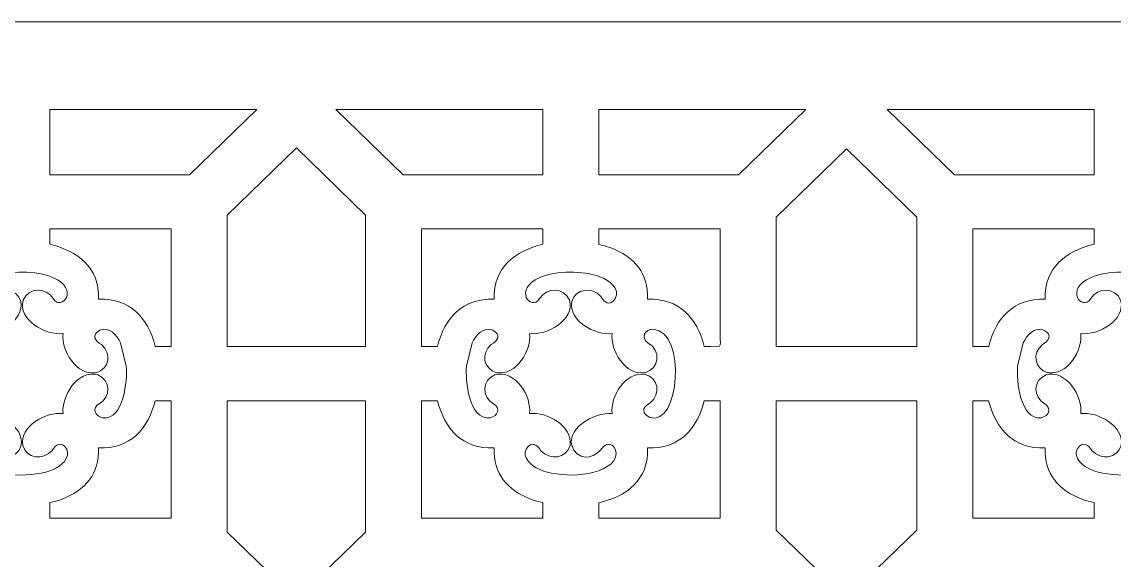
# Model space of a CAD drawing. Header units: centimetres. Extents: x -27.5 to -6.3, y -9.5 to -3.1.
# Drawn here: x -16.91 to -11.17, y -5.88 to -3.06 of the extents above; entities that cross this region are included whole.
import ezdxf

# ---------------------------------------------------------------- set-up
doc = ezdxf.new("R2010")
doc.units = ezdxf.units.CM
doc.header["$MEASUREMENT"] = 0
doc.layers.add('layer 1', color=7, linetype='Continuous')

msp = doc.modelspace()

# ---------------------------------------------------------------- linework, layer by layer
at = {"layer": 'layer 1', "color": 250, "lineweight": 9}
msp.add_open_spline([(-6.32898, -3.05666), (-6.32898, -3.05666), (-6.32898, -9.5), (-6.32898, -9.5), (-6.32898, -9.5), (-6.32898, -9.5), (-27.5, -9.5), (-27.5, -9.5), (-27.5, -9.5), (-27.5, -9.5), (-27.5, -3.05666), (-27.5, -3.05666), (-27.5, -3.05666), (-27.5, -3.05666), (-6.32898, -3.05666), (-6.32898, -3.05666)], degree=3, knots=[0, 0, 0, 0, 0.2, 0.2, 0.2, 0.2, 0.4, 0.4, 0.4, 0.4, 0.6, 0.6, 0.6, 0.6, 1, 1, 1, 1], dxfattribs=at)
at = {"layer": 'layer 1', "color": 7, "lineweight": 9}
for points, knots in [([(-16.7647, -3.51684), (-16.7647, -3.51684), (-16.7647, -3.85924), (-16.7647, -3.85924), (-16.7647, -3.85924), (-16.7647, -3.85924), (-16.031, -3.85924), (-16.031, -3.85924), (-16.031, -3.85924), (-16.031, -3.85924), (-15.6775, -3.51684), (-15.6775, -3.51684), (-15.6775, -3.51684), (-15.6775, -3.51684), (-16.7647, -3.51684), (-16.7647, -3.51684)], [0, 0, 0, 0, 0.2, 0.2, 0.2, 0.2, 0.4, 0.4, 0.4, 0.4, 0.6, 0.6, 0.6, 0.6, 1, 1, 1, 1]), ([(-14.17445, -3.51684), (-14.17445, -3.51684), (-14.17445, -3.85924), (-14.17445, -3.85924), (-14.17445, -3.85924), (-14.17445, -3.85924), (-14.90816, -3.85924), (-14.90816, -3.85924), (-14.90816, -3.85924), (-14.90816, -3.85924), (-15.26165, -3.51684), (-15.26165, -3.51684), (-15.26165, -3.51684), (-15.26165, -3.51684), (-14.17445, -3.51684), (-14.17445, -3.51684)], [0, 0, 0, 0, 0.2, 0.2, 0.2, 0.2, 0.4, 0.4, 0.4, 0.4, 0.6, 0.6, 0.6, 0.6, 1, 1, 1, 1]), ([(-13.88046, -3.85924), (-13.88046, -3.85924), (-13.88046, -3.51684), (-13.88046, -3.51684), (-13.88046, -3.51684), (-13.88046, -3.51684), (-12.79321, -3.51684), (-12.79321, -3.51684), (-12.79321, -3.51684), (-12.79321, -3.51684), (-13.1468, -3.85924), (-13.1468, -3.85924), (-13.1468, -3.85924), (-13.1468, -3.85924), (-13.88046, -3.85924), (-13.88046, -3.85924)], [0, 0, 0, 0, 0.2, 0.2, 0.2, 0.2, 0.4, 0.4, 0.4, 0.4, 0.6, 0.6, 0.6, 0.6, 1, 1, 1, 1]), ([(-11.27915, -3.51684), (-11.27915, -3.51684), (-11.27915, -3.85924), (-11.27915, -3.85924), (-11.27915, -3.85924), (-11.27915, -3.85924), (-12.0128, -3.85924), (-12.0128, -3.85924), (-12.0128, -3.85924), (-12.0128, -3.85924), (-12.3664, -3.51684), (-12.3664, -3.51684), (-12.3664, -3.51684), (-12.3664, -3.51684), (-11.27915, -3.51684), (-11.27915, -3.51684)], [0, 0, 0, 0, 0.2, 0.2, 0.2, 0.2, 0.4, 0.4, 0.4, 0.4, 0.6, 0.6, 0.6, 0.6, 1, 1, 1, 1]), ([(-15.46957, -3.71817), (-15.46957, -3.71817), (-15.10552, -4.0707), (-15.10552, -4.0707), (-15.10552, -4.0707), (-15.10552, -4.0707), (-15.10552, -4.76076), (-15.10552, -4.76076), (-15.10552, -4.76076), (-15.10552, -4.76076), (-15.46957, -4.76076), (-15.46957, -4.76076), (-15.46957, -4.76076), (-15.46957, -4.76076), (-15.83364, -4.76076), (-15.83364, -4.76076), (-15.83364, -4.76076), (-15.83364, -4.76076), (-15.83364, -4.0707), (-15.83364, -4.0707), (-15.83364, -4.0707), (-15.83364, -4.0707), (-15.46957, -3.71817), (-15.46957, -3.71817)], [0, 0, 0, 0, 0.1428571, 0.1428571, 0.1428571, 0.1428571, 0.2857143, 0.2857143, 0.2857143, 0.2857143, 0.4285714, 0.4285714, 0.4285714, 0.4285714, 0.5714286, 0.5714286, 0.5714286, 0.5714286, 0.7142857, 0.7142857, 0.7142857, 0.7142857, 1, 1, 1, 1]), ([(-12.94939, -4.76076), (-12.94939, -4.76076), (-12.21017, -4.76076), (-12.21017, -4.76076), (-12.21017, -4.76076), (-12.21017, -4.76076), (-12.21017, -4.08141), (-12.21017, -4.08141), (-12.21017, -4.08141), (-12.21017, -4.08141), (-12.57981, -3.72357), (-12.57981, -3.72357), (-12.57981, -3.72357), (-12.57981, -3.72357), (-12.94939, -4.08141), (-12.94939, -4.08141), (-12.94939, -4.08141), (-12.94939, -4.08141), (-12.94939, -4.76076), (-12.94939, -4.76076)], [0, 0, 0, 0, 0.1666667, 0.1666667, 0.1666667, 0.1666667, 0.3333333, 0.3333333, 0.3333333, 0.3333333, 0.5, 0.5, 0.5, 0.5, 0.6666667, 0.6666667, 0.6666667, 0.6666667, 1, 1, 1, 1]), ([(-16.7647, -4.14392), (-16.7647, -4.14392), (-16.7647, -4.22461), (-16.7647, -4.22461), (-16.7647, -4.22461), (-16.62006, -4.25767), (-16.50218, -4.34608), (-16.50835, -4.51245), (-16.50835, -4.51245), (-16.3424, -4.50672), (-16.24804, -4.61113), (-16.21139, -4.76076), (-16.21139, -4.76076), (-16.21139, -4.76076), (-16.12768, -4.76076), (-16.12768, -4.76076), (-16.12768, -4.76076), (-16.12768, -4.76076), (-16.12768, -4.14392), (-16.12768, -4.14392), (-16.12768, -4.14392), (-16.12768, -4.14392), (-16.7647, -4.14392), (-16.7647, -4.14392)], [0, 0, 0, 0, 0.1428571, 0.1428571, 0.1428571, 0.1428571, 0.2857143, 0.2857143, 0.2857143, 0.2857143, 0.4285714, 0.4285714, 0.4285714, 0.4285714, 0.5714286, 0.5714286, 0.5714286, 0.5714286, 0.7142857, 0.7142857, 0.7142857, 0.7142857, 1, 1, 1, 1]), ([(-14.17445, -4.14392), (-14.17445, -4.14392), (-14.17445, -4.22461), (-14.17445, -4.22461), (-14.17445, -4.22461), (-14.3191, -4.25767), (-14.43694, -4.34608), (-14.43083, -4.51245), (-14.43083, -4.51245), (-14.5967, -4.50672), (-14.69112, -4.61113), (-14.72779, -4.76076), (-14.72779, -4.76076), (-14.72779, -4.76076), (-14.81148, -4.76076), (-14.81148, -4.76076), (-14.81148, -4.76076), (-14.81148, -4.76076), (-14.81148, -4.14392), (-14.81148, -4.14392), (-14.81148, -4.14392), (-14.81148, -4.14392), (-14.17445, -4.14392), (-14.17445, -4.14392)], [0, 0, 0, 0, 0.1428571, 0.1428571, 0.1428571, 0.1428571, 0.2857143, 0.2857143, 0.2857143, 0.2857143, 0.4285714, 0.4285714, 0.4285714, 0.4285714, 0.5714286, 0.5714286, 0.5714286, 0.5714286, 0.7142857, 0.7142857, 0.7142857, 0.7142857, 1, 1, 1, 1]), ([(-13.88046, -4.22533), (-13.88046, -4.22533), (-13.88046, -4.14392), (-13.88046, -4.14392), (-13.88046, -4.14392), (-13.88046, -4.14392), (-13.24339, -4.14392), (-13.24339, -4.14392), (-13.24339, -4.14392), (-13.24339, -4.32847), (-13.24339, -4.51303), (-13.24339, -4.69758), (-13.24339, -4.69758), (-13.24339, -4.77716), (-13.22245, -4.76076), (-13.32694, -4.76076), (-13.32694, -4.76076), (-13.36462, -4.61137), (-13.45787, -4.50672), (-13.62404, -4.51245), (-13.62404, -4.51245), (-13.61904, -4.37692), (-13.6928, -4.29065), (-13.82053, -4.24197), (-13.82053, -4.24197), (-13.83943, -4.23552), (-13.85952, -4.22999), (-13.88046, -4.22533)], [0, 0, 0, 0, 0.125, 0.125, 0.125, 0.125, 0.25, 0.25, 0.25, 0.25, 0.375, 0.375, 0.375, 0.375, 0.5, 0.5, 0.5, 0.5, 0.625, 0.625, 0.625, 0.625, 0.75, 0.75, 0.75, 0.75, 1, 1, 1, 1]), ([(-11.27915, -4.14392), (-11.27915, -4.14392), (-11.27915, -4.22461), (-11.27915, -4.22461), (-11.27915, -4.22461), (-11.4238, -4.25767), (-11.54168, -4.34608), (-11.53557, -4.51245), (-11.53557, -4.51245), (-11.70141, -4.50672), (-11.79577, -4.61113), (-11.83247, -4.76076), (-11.83247, -4.76076), (-11.83247, -4.76076), (-11.91622, -4.76076), (-11.91622, -4.76076), (-11.91622, -4.76076), (-11.91622, -4.76076), (-11.91622, -4.14392), (-11.91622, -4.14392), (-11.91622, -4.14392), (-11.91622, -4.14392), (-11.27915, -4.14392), (-11.27915, -4.14392)], [0, 0, 0, 0, 0.1428571, 0.1428571, 0.1428571, 0.1428571, 0.2857143, 0.2857143, 0.2857143, 0.2857143, 0.4285714, 0.4285714, 0.4285714, 0.4285714, 0.5714286, 0.5714286, 0.5714286, 0.5714286, 0.7142857, 0.7142857, 0.7142857, 0.7142857, 1, 1, 1, 1]), ([(-17.06452, -4.39447), (-16.97602, -4.36306), (-16.83603, -4.36141), (-16.74914, -4.3984), (-16.74914, -4.3984), (-16.60546, -4.4595), (-16.70308, -4.58), (-16.74724, -4.50973), (-16.74724, -4.50973), (-16.78508, -4.4496), (-16.87589, -4.44903), (-16.9046, -4.51711), (-16.9046, -4.51711), (-16.9351, -4.62097), (-16.78482, -4.70412), (-16.69497, -4.69322), (-16.69497, -4.69322), (-16.70617, -4.77891), (-16.62524, -4.91565), (-16.52182, -4.89863), (-16.52182, -4.89863), (-16.45131, -4.87923), (-16.43851, -4.79588), (-16.4935, -4.75102), (-16.4935, -4.75102), (-16.52638, -4.72945), (-16.5497, -4.7022), (-16.50174, -4.67503), (-16.50174, -4.67503), (-16.45345, -4.65351), (-16.41092, -4.70519), (-16.39259, -4.74113), (-16.39259, -4.74113), (-16.39259, -4.74113), (-16.3636, -4.86405), (-16.3636, -4.86405), (-16.3636, -4.86405), (-16.35579, -4.93625), (-16.37601, -5.14898), (-16.48759, -5.13574), (-16.48759, -5.13574), (-16.52939, -5.12638), (-16.54325, -5.08449), (-16.50552, -5.06232), (-16.50552, -5.06232), (-16.44312, -5.02561), (-16.44326, -4.93756), (-16.51313, -4.90993), (-16.51313, -4.90993), (-16.6201, -4.88044), (-16.70666, -5.02605), (-16.69497, -5.11295), (-16.69497, -5.11295), (-16.78551, -5.10204), (-16.92467, -5.1805), (-16.90712, -5.28059), (-16.90712, -5.28059), (-16.887, -5.34885), (-16.80102, -5.36126), (-16.75462, -5.30798), (-16.75462, -5.30798), (-16.73237, -5.27617), (-16.70429, -5.25362), (-16.67621, -5.30002), (-16.67621, -5.30002), (-16.65425, -5.34629), (-16.70788, -5.38915), (-16.74448, -5.40568), (-16.74448, -5.40568), (-16.84253, -5.44987), (-17.06025, -5.45286), (-17.13697, -5.36204), (-17.13697, -5.36204), (-17.17304, -5.31079), (-17.12396, -5.24562), (-17.08392, -5.28533), (-17.08392, -5.28533), (-17.04493, -5.34081), (-16.9739, -5.36955), (-16.92638, -5.30454), (-16.92638, -5.30454), (-16.86653, -5.19882), (-17.03639, -5.10199), (-17.12843, -5.11295), (-17.12843, -5.11295), (-17.11732, -5.02528), (-17.19811, -4.89052), (-17.30159, -4.9075), (-17.30159, -4.9075), (-17.37209, -4.92695), (-17.38495, -5.0103), (-17.32991, -5.0551), (-17.32991, -5.0551), (-17.29864, -5.07567), (-17.27439, -5.09859), (-17.3174, -5.12866), (-17.3174, -5.12866), (-17.3174, -5.12866), (-17.32617, -5.13312), (-17.32617, -5.13312), (-17.32617, -5.13312), (-17.4842, -5.18569), (-17.51936, -4.68512), (-17.34625, -4.66971), (-17.34625, -4.66971), (-17.29765, -4.67039), (-17.2771, -4.71693), (-17.31788, -4.74379), (-17.31788, -4.74379), (-17.38679, -4.77958), (-17.37642, -4.87806), (-17.30163, -4.89863), (-17.30163, -4.89863), (-17.19787, -4.91569), (-17.11748, -4.77944), (-17.12843, -4.69322), (-17.12843, -4.69322), (-17.03799, -4.70438), (-16.89878, -4.62543), (-16.91634, -4.52554), (-16.91634, -4.52554), (-16.93636, -4.45726), (-17.02243, -4.44485), (-17.06869, -4.49815), (-17.06869, -4.49815), (-17.08993, -4.52841), (-17.11365, -4.55187), (-17.14467, -4.51021), (-17.14467, -4.51021), (-17.17368, -4.45649), (-17.11044, -4.41212), (-17.06452, -4.39447)], [0, 0, 0, 0, 0.0294118, 0.0294118, 0.0294118, 0.0294118, 0.0588235, 0.0588235, 0.0588235, 0.0588235, 0.0882353, 0.0882353, 0.0882353, 0.0882353, 0.1176471, 0.1176471, 0.1176471, 0.1176471, 0.1470588, 0.1470588, 0.1470588, 0.1470588, 0.1764706, 0.1764706, 0.1764706, 0.1764706, 0.2058824, 0.2058824, 0.2058824, 0.2058824, 0.2352941, 0.2352941, 0.2352941, 0.2352941, 0.2647059, 0.2647059, 0.2647059, 0.2647059, 0.2941176, 0.2941176, 0.2941176, 0.2941176, 0.3235294, 0.3235294, 0.3235294, 0.3235294, 0.3529412, 0.3529412, 0.3529412, 0.3529412, 0.3823529, 0.3823529, 0.3823529, 0.3823529, 0.4117647, 0.4117647, 0.4117647, 0.4117647, 0.4411765, 0.4411765, 0.4411765, 0.4411765, 0.4705882, 0.4705882, 0.4705882, 0.4705882, 0.5, 0.5, 0.5, 0.5, 0.5294118, 0.5294118, 0.5294118, 0.5294118, 0.5588235, 0.5588235, 0.5588235, 0.5588235, 0.5882353, 0.5882353, 0.5882353, 0.5882353, 0.6176471, 0.6176471, 0.6176471, 0.6176471, 0.6470588, 0.6470588, 0.6470588, 0.6470588, 0.6764706, 0.6764706, 0.6764706, 0.6764706, 0.7058824, 0.7058824, 0.7058824, 0.7058824, 0.7352941, 0.7352941, 0.7352941, 0.7352941, 0.7647059, 0.7647059, 0.7647059, 0.7647059, 0.7941176, 0.7941176, 0.7941176, 0.7941176, 0.8235294, 0.8235294, 0.8235294, 0.8235294, 0.8529412, 0.8529412, 0.8529412, 0.8529412, 0.8823529, 0.8823529, 0.8823529, 0.8823529, 0.9117647, 0.9117647, 0.9117647, 0.9117647, 0.9411765, 0.9411765, 0.9411765, 0.9411765, 1, 1, 1, 1]), ([(-13.87459, -4.39447), (-13.96314, -4.36306), (-14.10313, -4.36141), (-14.19007, -4.3984), (-14.19007, -4.3984), (-14.3337, -4.4595), (-14.23608, -4.58), (-14.19192, -4.50973), (-14.19192, -4.50973), (-14.1541, -4.4496), (-14.06331, -4.44903), (-14.03451, -4.51711), (-14.03451, -4.51711), (-14.00406, -4.62097), (-14.15434, -4.70412), (-14.24418, -4.69322), (-14.24418, -4.69322), (-14.23299, -4.77891), (-14.31391, -4.91565), (-14.41734, -4.89863), (-14.41734, -4.89863), (-14.48785, -4.87923), (-14.50065, -4.79588), (-14.44562, -4.75102), (-14.44562, -4.75102), (-14.41278, -4.72945), (-14.38946, -4.7022), (-14.43737, -4.67503), (-14.43737, -4.67503), (-14.48572, -4.65351), (-14.52824, -4.70519), (-14.54653, -4.74113), (-14.54653, -4.74113), (-14.54653, -4.74113), (-14.57552, -4.86405), (-14.57552, -4.86405), (-14.57552, -4.86405), (-14.58337, -4.93625), (-14.56311, -5.14898), (-14.45153, -5.13574), (-14.45153, -5.13574), (-14.40979, -5.12638), (-14.39591, -5.08449), (-14.43364, -5.06232), (-14.43364, -5.06232), (-14.49604, -5.02561), (-14.4959, -4.93756), (-14.42603, -4.90993), (-14.42603, -4.90993), (-14.319, -4.88044), (-14.2325, -5.02605), (-14.24418, -5.11295), (-14.24418, -5.11295), (-14.15366, -5.10204), (-14.01449, -5.1805), (-14.03199, -5.28059), (-14.03199, -5.28059), (-14.05207, -5.34885), (-14.13814, -5.36126), (-14.18444, -5.30798), (-14.18444, -5.30798), (-14.20679, -5.27617), (-14.23482, -5.25362), (-14.26295, -5.30002), (-14.26295, -5.30002), (-14.28491, -5.34629), (-14.23128, -5.38915), (-14.19468, -5.40568), (-14.19468, -5.40568), (-14.09667, -5.44987), (-13.87886, -5.45286), (-13.8022, -5.36204), (-13.8022, -5.36204), (-13.76612, -5.31079), (-13.81514, -5.24562), (-13.85524, -5.28533), (-13.85524, -5.28533), (-13.89423, -5.34081), (-13.96526, -5.36955), (-14.01274, -5.30454), (-14.01274, -5.30454), (-14.07263, -5.19882), (-13.90276, -5.10199), (-13.81073, -5.11295), (-13.81073, -5.11295), (-13.82184, -5.02528), (-13.74105, -4.89052), (-13.63757, -4.9075), (-13.63757, -4.9075), (-13.56706, -4.92695), (-13.55421, -5.0103), (-13.60925, -5.0551), (-13.60925, -5.0551), (-13.64054, -5.07567), (-13.66477, -5.09859), (-13.62176, -5.12866), (-13.62176, -5.12866), (-13.62176, -5.12866), (-13.61299, -5.13312), (-13.61299, -5.13312), (-13.61299, -5.13312), (-13.45501, -5.18569), (-13.41981, -4.68512), (-13.59291, -4.66971), (-13.59291, -4.66971), (-13.64149, -4.67039), (-13.66206, -4.71693), (-13.62128, -4.74379), (-13.62128, -4.74379), (-13.55237, -4.77958), (-13.56276, -4.87806), (-13.63757, -4.89863), (-13.63757, -4.89863), (-13.74124, -4.91569), (-13.82168, -4.77944), (-13.81073, -4.69322), (-13.81073, -4.69322), (-13.90111, -4.70438), (-14.04038, -4.62543), (-14.02283, -4.52554), (-14.02283, -4.52554), (-14.00275, -4.45726), (-13.91673, -4.44485), (-13.87047, -4.49815), (-13.87047, -4.49815), (-13.84923, -4.52841), (-13.82547, -4.55187), (-13.79449, -4.51021), (-13.79449, -4.51021), (-13.7655, -4.45649), (-13.82868, -4.41212), (-13.87459, -4.39447)], [0, 0, 0, 0, 0.0294118, 0.0294118, 0.0294118, 0.0294118, 0.0588235, 0.0588235, 0.0588235, 0.0588235, 0.0882353, 0.0882353, 0.0882353, 0.0882353, 0.1176471, 0.1176471, 0.1176471, 0.1176471, 0.1470588, 0.1470588, 0.1470588, 0.1470588, 0.1764706, 0.1764706, 0.1764706, 0.1764706, 0.2058824, 0.2058824, 0.2058824, 0.2058824, 0.2352941, 0.2352941, 0.2352941, 0.2352941, 0.2647059, 0.2647059, 0.2647059, 0.2647059, 0.2941176, 0.2941176, 0.2941176, 0.2941176, 0.3235294, 0.3235294, 0.3235294, 0.3235294, 0.3529412, 0.3529412, 0.3529412, 0.3529412, 0.3823529, 0.3823529, 0.3823529, 0.3823529, 0.4117647, 0.4117647, 0.4117647, 0.4117647, 0.4411765, 0.4411765, 0.4411765, 0.4411765, 0.4705882, 0.4705882, 0.4705882, 0.4705882, 0.5, 0.5, 0.5, 0.5, 0.5294118, 0.5294118, 0.5294118, 0.5294118, 0.5588235, 0.5588235, 0.5588235, 0.5588235, 0.5882353, 0.5882353, 0.5882353, 0.5882353, 0.6176471, 0.6176471, 0.6176471, 0.6176471, 0.6470588, 0.6470588, 0.6470588, 0.6470588, 0.6764706, 0.6764706, 0.6764706, 0.6764706, 0.7058824, 0.7058824, 0.7058824, 0.7058824, 0.7352941, 0.7352941, 0.7352941, 0.7352941, 0.7647059, 0.7647059, 0.7647059, 0.7647059, 0.7941176, 0.7941176, 0.7941176, 0.7941176, 0.8235294, 0.8235294, 0.8235294, 0.8235294, 0.8529412, 0.8529412, 0.8529412, 0.8529412, 0.8823529, 0.8823529, 0.8823529, 0.8823529, 0.9117647, 0.9117647, 0.9117647, 0.9117647, 0.9411765, 0.9411765, 0.9411765, 0.9411765, 1, 1, 1, 1]), ([(-10.97929, -4.39447), (-11.06784, -4.36306), (-11.20782, -4.36141), (-11.29472, -4.3984), (-11.29472, -4.3984), (-11.4384, -4.4595), (-11.34079, -4.58), (-11.2966, -4.50973), (-11.2966, -4.50973), (-11.25878, -4.4496), (-11.16801, -4.44903), (-11.13922, -4.51711), (-11.13922, -4.51711), (-11.10876, -4.62097), (-11.25904, -4.70412), (-11.34888, -4.69322), (-11.34888, -4.69322), (-11.33769, -4.77891), (-11.41861, -4.91565), (-11.52205, -4.89863), (-11.52205, -4.89863), (-11.59255, -4.87923), (-11.6053, -4.79588), (-11.55037, -4.75102), (-11.55037, -4.75102), (-11.51749, -4.72945), (-11.49416, -4.7022), (-11.54212, -4.67503), (-11.54212, -4.67503), (-11.59037, -4.65351), (-11.63294, -4.70519), (-11.65117, -4.74113), (-11.65117, -4.74113), (-11.65117, -4.74113), (-11.68026, -4.86405), (-11.68026, -4.86405), (-11.68026, -4.86405), (-11.68802, -4.93625), (-11.66785, -5.14898), (-11.55622, -5.13574), (-11.55622, -5.13574), (-11.51447, -5.12638), (-11.50061, -5.08449), (-11.53833, -5.06232), (-11.53833, -5.06232), (-11.60074, -5.02561), (-11.60054, -4.93756), (-11.53073, -4.90993), (-11.53073, -4.90993), (-11.4237, -4.88044), (-11.33725, -5.02605), (-11.34888, -5.11295), (-11.34888, -5.11295), (-11.2584, -5.10204), (-11.11913, -5.1805), (-11.13674, -5.28059), (-11.13674, -5.28059), (-11.15677, -5.34885), (-11.24288, -5.36126), (-11.28914, -5.30798), (-11.28914, -5.30798), (-11.3115, -5.27617), (-11.33958, -5.25362), (-11.36766, -5.30002), (-11.36766, -5.30002), (-11.38961, -5.34629), (-11.33599, -5.38915), (-11.29942, -5.40568), (-11.29942, -5.40568), (-11.20137, -5.44987), (-10.98356, -5.45286), (-10.90689, -5.36204), (-10.90689, -5.36204), (-10.87087, -5.31079), (-10.91984, -5.24562), (-10.95994, -5.28533), (-10.95994, -5.28533), (-10.99893, -5.34081), (-11.06997, -5.36955), (-11.11744, -5.30454), (-11.11744, -5.30454), (-11.17733, -5.19882), (-11.00742, -5.10199), (-10.91538, -5.11295), (-10.91538, -5.11295), (-10.92648, -5.02528), (-10.84571, -4.89052), (-10.74227, -4.9075), (-10.74227, -4.9075), (-10.67177, -4.92695), (-10.65896, -5.0103), (-10.71395, -5.0551), (-10.71395, -5.0551), (-10.74518, -5.07567), (-10.76942, -5.09859), (-10.72646, -5.12866), (-10.72646, -5.12866), (-10.72646, -5.12866), (-10.7176, -5.13312), (-10.7176, -5.13312), (-10.7176, -5.13312), (-10.55966, -5.18569), (-10.52456, -4.68512), (-10.69761, -4.66971), (-10.69761, -4.66971), (-10.74625, -4.67039), (-10.76676, -4.71693), (-10.72598, -4.74379), (-10.72598, -4.74379), (-10.65707, -4.77958), (-10.6675, -4.87806), (-10.74227, -4.89863), (-10.74227, -4.89863), (-10.84595, -4.91569), (-10.92639, -4.77944), (-10.91538, -4.69322), (-10.91538, -4.69322), (-11.00587, -4.70438), (-11.14503, -4.62543), (-11.12758, -4.52554), (-11.12758, -4.52554), (-11.10751, -4.45726), (-11.02142, -4.44485), (-10.97511, -4.49815), (-10.97511, -4.49815), (-10.95389, -4.52841), (-10.93021, -4.55187), (-10.89918, -4.51021), (-10.89918, -4.51021), (-10.87018, -4.45649), (-10.93342, -4.41212), (-10.97929, -4.39447)], [0, 0, 0, 0, 0.0294118, 0.0294118, 0.0294118, 0.0294118, 0.0588235, 0.0588235, 0.0588235, 0.0588235, 0.0882353, 0.0882353, 0.0882353, 0.0882353, 0.1176471, 0.1176471, 0.1176471, 0.1176471, 0.1470588, 0.1470588, 0.1470588, 0.1470588, 0.1764706, 0.1764706, 0.1764706, 0.1764706, 0.2058824, 0.2058824, 0.2058824, 0.2058824, 0.2352941, 0.2352941, 0.2352941, 0.2352941, 0.2647059, 0.2647059, 0.2647059, 0.2647059, 0.2941176, 0.2941176, 0.2941176, 0.2941176, 0.3235294, 0.3235294, 0.3235294, 0.3235294, 0.3529412, 0.3529412, 0.3529412, 0.3529412, 0.3823529, 0.3823529, 0.3823529, 0.3823529, 0.4117647, 0.4117647, 0.4117647, 0.4117647, 0.4411765, 0.4411765, 0.4411765, 0.4411765, 0.4705882, 0.4705882, 0.4705882, 0.4705882, 0.5, 0.5, 0.5, 0.5, 0.5294118, 0.5294118, 0.5294118, 0.5294118, 0.5588235, 0.5588235, 0.5588235, 0.5588235, 0.5882353, 0.5882353, 0.5882353, 0.5882353, 0.6176471, 0.6176471, 0.6176471, 0.6176471, 0.6470588, 0.6470588, 0.6470588, 0.6470588, 0.6764706, 0.6764706, 0.6764706, 0.6764706, 0.7058824, 0.7058824, 0.7058824, 0.7058824, 0.7352941, 0.7352941, 0.7352941, 0.7352941, 0.7647059, 0.7647059, 0.7647059, 0.7647059, 0.7941176, 0.7941176, 0.7941176, 0.7941176, 0.8235294, 0.8235294, 0.8235294, 0.8235294, 0.8529412, 0.8529412, 0.8529412, 0.8529412, 0.8823529, 0.8823529, 0.8823529, 0.8823529, 0.9117647, 0.9117647, 0.9117647, 0.9117647, 0.9411765, 0.9411765, 0.9411765, 0.9411765, 1, 1, 1, 1]), ([(-16.7647, -5.58078), (-16.7647, -5.58078), (-16.7647, -5.6623), (-16.7647, -5.6623), (-16.7647, -5.6623), (-16.7647, -5.6623), (-16.12768, -5.6623), (-16.12768, -5.6623), (-16.12768, -5.6623), (-16.12768, -5.6623), (-16.12768, -5.04545), (-16.12768, -5.04545), (-16.12768, -5.04545), (-16.12768, -5.04545), (-16.21123, -5.04545), (-16.21123, -5.04545), (-16.21123, -5.04545), (-16.24891, -5.19495), (-16.34196, -5.29945), (-16.50835, -5.29367), (-16.50835, -5.29367), (-16.50335, -5.42901), (-16.57675, -5.51527), (-16.70433, -5.564), (-16.70433, -5.564), (-16.72334, -5.5705), (-16.74361, -5.57612), (-16.7647, -5.58078)], [0, 0, 0, 0, 0.125, 0.125, 0.125, 0.125, 0.25, 0.25, 0.25, 0.25, 0.375, 0.375, 0.375, 0.375, 0.5, 0.5, 0.5, 0.5, 0.625, 0.625, 0.625, 0.625, 0.75, 0.75, 0.75, 0.75, 1, 1, 1, 1]), ([(-15.46957, -6.08803), (-15.46957, -6.08803), (-15.83364, -5.73552), (-15.83364, -5.73552), (-15.83364, -5.73552), (-15.83364, -5.73552), (-15.83364, -5.04545), (-15.83364, -5.04545), (-15.83364, -5.04545), (-15.83364, -5.04545), (-15.46957, -5.04545), (-15.46957, -5.04545), (-15.46957, -5.04545), (-15.46957, -5.04545), (-15.10552, -5.04545), (-15.10552, -5.04545), (-15.10552, -5.04545), (-15.10552, -5.04545), (-15.10552, -5.73552), (-15.10552, -5.73552), (-15.10552, -5.73552), (-15.10552, -5.73552), (-15.46957, -6.08803), (-15.46957, -6.08803)], [0, 0, 0, 0, 0.1428571, 0.1428571, 0.1428571, 0.1428571, 0.2857143, 0.2857143, 0.2857143, 0.2857143, 0.4285714, 0.4285714, 0.4285714, 0.4285714, 0.5714286, 0.5714286, 0.5714286, 0.5714286, 0.7142857, 0.7142857, 0.7142857, 0.7142857, 1, 1, 1, 1]), ([(-14.17445, -5.58078), (-14.17445, -5.58078), (-14.17445, -5.6623), (-14.17445, -5.6623), (-14.17445, -5.6623), (-14.17445, -5.6623), (-14.81148, -5.6623), (-14.81148, -5.6623), (-14.81148, -5.6623), (-14.81148, -5.6623), (-14.81148, -5.04545), (-14.81148, -5.04545), (-14.81148, -5.04545), (-14.81148, -5.04545), (-14.72793, -5.04545), (-14.72793, -5.04545), (-14.72793, -5.04545), (-14.69025, -5.19495), (-14.5972, -5.29945), (-14.43083, -5.29367), (-14.43083, -5.29367), (-14.43582, -5.42901), (-14.36235, -5.51527), (-14.23482, -5.564), (-14.23482, -5.564), (-14.21582, -5.5705), (-14.19555, -5.57612), (-14.17445, -5.58078)], [0, 0, 0, 0, 0.125, 0.125, 0.125, 0.125, 0.25, 0.25, 0.25, 0.25, 0.375, 0.375, 0.375, 0.375, 0.5, 0.5, 0.5, 0.5, 0.625, 0.625, 0.625, 0.625, 0.75, 0.75, 0.75, 0.75, 1, 1, 1, 1]), ([(-13.88046, -5.6623), (-13.88046, -5.6623), (-13.88046, -5.58161), (-13.88046, -5.58161), (-13.88046, -5.58161), (-13.73567, -5.54859), (-13.61793, -5.45994), (-13.62404, -5.29367), (-13.62404, -5.29367), (-13.45821, -5.29939), (-13.36385, -5.19504), (-13.32718, -5.04545), (-13.32718, -5.04545), (-13.32718, -5.04545), (-13.24339, -5.04545), (-13.24339, -5.04545), (-13.24339, -5.04545), (-13.24339, -5.04545), (-13.24339, -5.6623), (-13.24339, -5.6623), (-13.24339, -5.6623), (-13.24339, -5.6623), (-13.88046, -5.6623), (-13.88046, -5.6623)], [0, 0, 0, 0, 0.1428571, 0.1428571, 0.1428571, 0.1428571, 0.2857143, 0.2857143, 0.2857143, 0.2857143, 0.4285714, 0.4285714, 0.4285714, 0.4285714, 0.5714286, 0.5714286, 0.5714286, 0.5714286, 0.7142857, 0.7142857, 0.7142857, 0.7142857, 1, 1, 1, 1]), ([(-12.21017, -5.04545), (-12.21017, -5.04545), (-12.94939, -5.04545), (-12.94939, -5.04545), (-12.94939, -5.04545), (-12.94939, -5.04545), (-12.94939, -5.7248), (-12.94939, -5.7248), (-12.94939, -5.7248), (-12.94939, -5.7248), (-12.57981, -6.0827), (-12.57981, -6.0827), (-12.57981, -6.0827), (-12.57981, -6.0827), (-12.21017, -5.7248), (-12.21017, -5.7248), (-12.21017, -5.7248), (-12.21017, -5.7248), (-12.21017, -5.04545), (-12.21017, -5.04545)], [0, 0, 0, 0, 0.1666667, 0.1666667, 0.1666667, 0.1666667, 0.3333333, 0.3333333, 0.3333333, 0.3333333, 0.5, 0.5, 0.5, 0.5, 0.6666667, 0.6666667, 0.6666667, 0.6666667, 1, 1, 1, 1]), ([(-11.27915, -5.58078), (-11.27915, -5.58078), (-11.27915, -5.6623), (-11.27915, -5.6623), (-11.27915, -5.6623), (-11.27915, -5.6623), (-11.91622, -5.6623), (-11.91622, -5.6623), (-11.91622, -5.6623), (-11.91622, -5.6623), (-11.91622, -5.04545), (-11.91622, -5.04545), (-11.91622, -5.04545), (-11.91622, -5.04545), (-11.83261, -5.04545), (-11.83261, -5.04545), (-11.83261, -5.04545), (-11.79489, -5.19495), (-11.7019, -5.29945), (-11.53557, -5.29367), (-11.53557, -5.29367), (-11.54051, -5.42901), (-11.46705, -5.51527), (-11.33952, -5.564), (-11.33952, -5.564), (-11.32052, -5.5705), (-11.30025, -5.57612), (-11.27915, -5.58078)], [0, 0, 0, 0, 0.125, 0.125, 0.125, 0.125, 0.25, 0.25, 0.25, 0.25, 0.375, 0.375, 0.375, 0.375, 0.5, 0.5, 0.5, 0.5, 0.625, 0.625, 0.625, 0.625, 0.75, 0.75, 0.75, 0.75, 1, 1, 1, 1])]:
    msp.add_open_spline(points, degree=3, knots=knots, dxfattribs=at)

doc.saveas('drawing.dxf')
